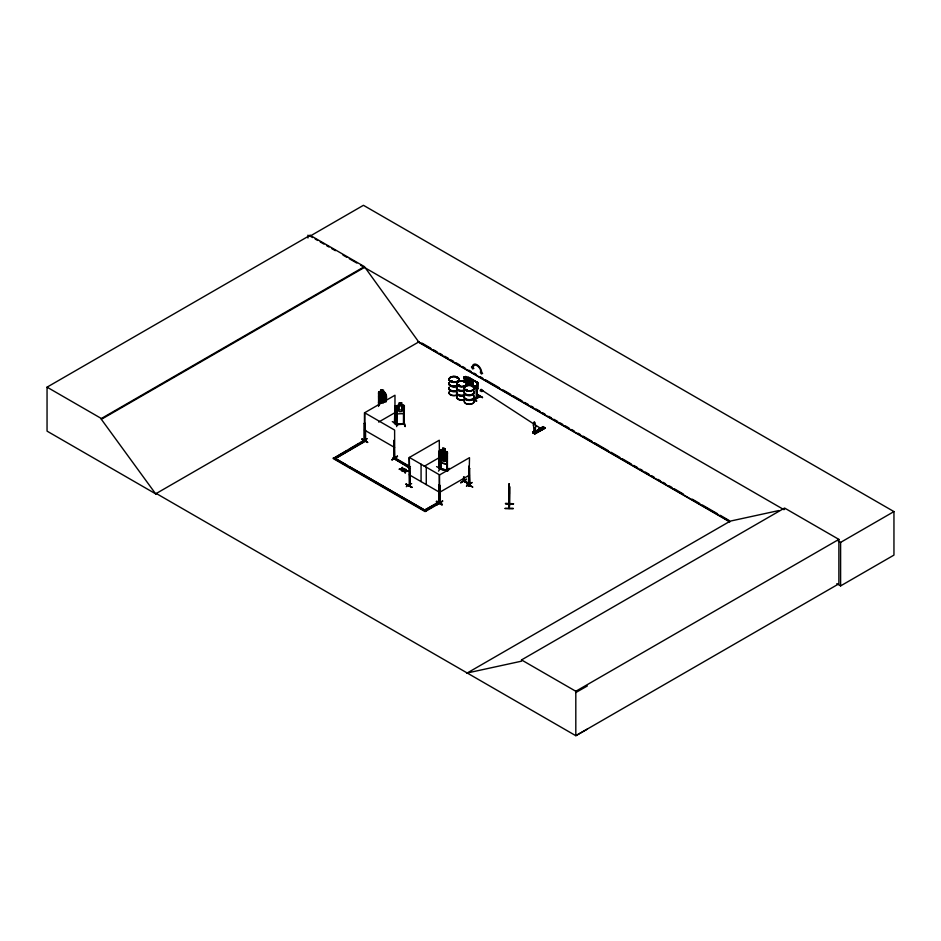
<?xml version="1.0" encoding="UTF-8"?>
<svg xmlns="http://www.w3.org/2000/svg" width="941" height="941" viewBox="0 0 941 941"><rect width="100%" height="100%" fill="white"/><g stroke="black" fill="none" stroke-linecap="round" stroke-linejoin="round"><path stroke-width="1.41" d="M509.363 493.531L509.304 490.931M513.104 508.269L505.117 508.305M513.08 508.834L505.094 508.622M509.246 490.014L508.999 497.083L509.352 493.496M509.081 488.426C508.799 493.319 509.54 479.475 509.093 485.427M534.535 431.754L533.641 431.566L533.641 432.836L533.547 431.613L535.217 432.672L535.394 427.273A1.776 1.023 60 0 0 535.135 424.838L535.194 423.027M535.217 432.672L535.394 427.273M509.069 492.178L509.187 490.767M505.517 503.753L513.527 503.729L505.517 503.388M509.61 486.932L509.328 504.376M508.916 508.446L509.293 503.917M481.58 390.021C481.557 387.857 478.993 391.397 480.898 391.021M477.252 382.963C478.346 381.775 471.911 381.246 468.336 377.976L468.536 377.27L477.828 382.552L477.569 389.186L477.299 388.08M468.536 383.069L477.605 388.468M476.252 386.528C475.828 390.774 473.158 384.293 476.252 386.528L476.405 385.716L476.605 398.043L476.875 386.163L477.275 386.669M534.535 431.801L534.123 433.225L533.618 426.249A1.776 1.023 60 0 1 533.876 424.109L534.265 422.05M533.876 424.109L533.982 422.321L534.747 422.25M534.265 431.978L534.088 431.719M534.417 431.59L532.9 431.907L533.041 432.919L543.592 427.238M477.569 388.621L473.158 385.751L473.17 380.811L471.382 379.07L473.229 380.787L473.17 385.857M450.574 381.117L452.092 381.223M451.68 381.317L450.798 380.799M456.538 377.882L457.232 377.717M456.973 377.776L457.35 377.953M459.655 385.551L458.185 385.504A4.976 2.87 0 0 1 459.114 385.116L459.102 384.998M464.101 382.293L464.925 382.164L464.231 382.117M465.807 389.903L467.359 389.903M472.535 386.81L472.041 386.328M472.358 386.41L471.959 386.41M539.322 429.755L539.993 429.131M367.413 442.505C362.685 439.047 357.556 436.742 367.637 442.341M367.672 442.305L361.956 439.094M406.006 484.262C423.991 493.637 394.303 477.605 411.688 487.485M411.958 487.285L406.23 484.074M442.223 504.411L436.542 501.165L442.235 504.411L441.917 504.952L436.236 501.671L442.235 504.776M509.634 504.329L509.646 486.509M401.607 470.712L402.183 468.936L404.595 468.983L402.183 469.3L401.607 470.712L402.266 467.642M405.277 472.464L405.853 471.053L408.253 470.747L405.853 471.417L405.277 472.829L404.818 472.206L405.277 472.829M401.148 470.453L402.266 467.289M405.359 470.794C399.796 470.994 406.206 472.605 405.936 469.406L405.924 471.112L408.253 471.1M405.359 471.159L405.936 469.406M403.466 413.617L404.348 411.393L403.466 413.617L397.325 413.911L396.514 411.829L396.608 406.1L399.137 405.218L399.125 403.03L401.736 402.889L401.666 405.148L402.971 405.794L402.971 409.794L401.666 411.582L399.231 411.711L397.925 410.076L397.925 406.077L399.137 405.218M404.595 468.983L402.266 468.994L402.724 467.548M404.818 472.57L405.289 471.1L402.924 471.112M405.853 471.417L406.383 469.665M447.34 457.914L446.493 459.843L440.847 458.596L440.129 456.232M447.422 457.949L446.552 459.926L440.847 458.596M442.47 454.597L440.035 454.809L440.788 462.854L446.516 464.148L447.351 462.207M476.687 386.104L476.017 386.845L476.699 397.984M476.593 386.504L477.158 386.916M508.963 507.422L509.716 503.976M460.749 482.721L466.407 479.463M361.45 442.223L366.802 438.847M362.403 441.788L367.084 438.671M411.64 483.592L406.3 486.697M396.737 426.649L395.938 422.333M364.979 440.282L365.602 439.776L364.732 441.082L364.837 423.215M409.9 485.062L409.253 484.721M409.535 485.779L409.629 467.9L409.888 485.721L409.253 485.356M439.518 502.2L438.694 501.953L439.635 502.518M439.518 502.835L439.353 475.076L469.5 457.667L468.936 485.979L469.771 485.756L469.5 468.242L468.936 485.979M468.606 475.464L468.536 484.168L469.183 484.497L463.525 480.604L464.16 480.969M438.506 471.135L441.458 466.889M394.761 422.968C395.608 421.933 394.303 424.65 395.044 423.179M439.047 467.948L438.906 468.642L439.271 450.786L439.541 468.3L439.271 440.212L409.123 457.62L409.429 485.721M469.312 485.427L469.559 484.98M378.553 396.361L379.341 395.749L385.151 396.855L385.998 397.82L385.916 400.69M379.317 395.796L381.093 396.208M381.011 393.973L383.528 394.408L381.011 393.973L381.046 396.067L379.882 396.632L379.882 400.631L381.129 402.583L383.446 403.03M378.517 402.16L379.294 404.43L378.553 402.113M383.528 396.549L384.693 397.549L384.693 401.548M386.022 397.772L383.422 396.643M378.564 406.453L378.6 392.103L381.081 391.821M379.364 391.538C386.951 390.186 387.233 396.196 386.057 401.948M379.247 393.526L378.564 393.397L379.247 393.526L379.247 405.136M383.54 392.362L385.175 392.632M379.341 400.172L378.6 397.843L379.341 400.172L385.198 401.266L386.022 399.36M385.292 394.714L386.057 394.691L385.292 394.714L385.292 401.972M477.816 383.175L468.536 377.27M477.793 389.08L477.793 382.622L465.689 376.529C466.924 380.129 461.184 374.671 465.807 378.059M440.811 454.221L447.387 456.409L444.917 455.15L446.081 456.15L446.081 460.149L444.87 461.584L442.588 461.066L441.364 459.067L441.364 455.068L442.588 454.632L442.505 452.409L444.94 452.962L444.94 455.103M440.788 462.854L446.552 464.101M440.906 449.916L447.422 452.198L447.41 470.912L440.012 469.206L440.129 450.492L440.906 449.916C444.27 452.045 440.823 445.575 444.987 448.728L444.952 450.915L446.093 451.962L446.093 455.962L444.87 457.397L442.611 456.867L441.388 454.868L441.388 450.868L442.611 450.433L442.635 448.245M440.753 451.939L440.082 451.786L440.753 451.939L440.847 469.183M444.952 448.775L444.87 450.962L447.422 452.198M446.669 453.327L447.445 453.339L446.669 453.327L446.716 470.794L446.775 453.174M440.141 468.594L447.516 470.759L446.681 470.124M446.869 469.947L440.835 468.912L447.41 470.277M447.516 470.124C445.752 473.488 452.303 464.372 447.881 470.935M447.516 470.512L449.022 468.383M476.522 397.431L477.158 397.796L477.205 383.163M451.104 381.364L451.586 380.882M458.22 385.398L458.843 385.034L458.608 385.798M464.36 381.987L464.642 382.399M465.889 389.939L467.301 389.833L465.83 390.021M467.101 389.774L466.701 389.421M467.277 389.939L466.077 390.127M540.263 429.225L539.993 429.919L539.322 429.296M404.324 424.191L396.384 424.614L397.161 424.556M397.243 423.956L404.324 423.556M465.748 378.094L466.371 377.376L469.83 379.376L471.312 381.305L471.312 383.305L469.83 383.516L466.371 381.528L465.748 380.093L463.831 379.058L463.889 376.882M481.98 390.244C480.028 393.491 484.662 390.009 481.98 390.244L542.228 429.449M404.207 423.544L403.489 424.426L404.195 424.415L404.348 405.642L403.395 405.006L397.384 405.336L396.526 406.136L396.384 424.803L397.278 424.744M364.861 440.576L365.614 440.435M365.59 440.47L365.543 430.025M395.185 423.344L394.985 405.806L394.42 423.544M409.794 485.474L409.511 484.674M439.435 468.359L438.706 468.524M440.117 502.388L439.765 502.776M468.994 485.921L469.23 485.427M469.677 485.815L469.183 465.783M403.524 423.603L403.595 424.215M404.242 423.744L396.42 424.191M378.658 392.197L379.435 391.574M439.353 485.65L439.823 502.765M440.117 454.856L440.882 454.244M440.176 450.586L440.941 449.986M451.974 381.246L450.68 381.34M542.063 427.214C547.109 429.484 539.875 427.59 543.098 426.614L545.145 428.108L534.888 433.989L532.747 432.766L543.204 427.014M543.463 426.979L532.747 432.754M534.559 433.789L545.121 428.108M534.394 433.613L544.98 427.932L543.251 427.026M534.629 433.836L534.782 432.989L533.041 431.99M364.273 423.356L364.979 423.532L364.273 423.356L364.273 440.776M394.62 423.662L395.185 405.912M392.303 421.615L398.043 424.767M393.914 457.938L394.103 440.353L394.479 458.196M394.044 457.091L394.679 457.455L393.856 457.385M397.408 456.15L391.774 459.784L397.431 456.197M409.311 467.983L409.817 468.277L392.997 458.02L394.091 457.385L410.429 466.818M439.047 468.583L439.471 450.904M436.589 466.595L442.588 469.653M409.888 485.262L409.064 485.638L409.429 485.085M409.817 485.427L409.311 457.408L439.459 474.817L439.494 503.212M438.953 502.506L438.753 485.215L439.271 485.509M439.859 485.356L438.753 485.215M469.7 468.359L468.994 468.536M466.889 483.956L472.817 487.109L467.124 483.874M442.282 501.224C424.532 512.257 454.832 493.602 436.93 504.694M156.347 493.519L155.736 493.884L47.05 431.131L47.05 387.163L310.107 235.285L364.414 266.632L418.721 341.959L729.651 521.479M310.107 235.285L310.107 236.097L363.449 205.303L893.95 511.586L893.95 555.108L840.607 585.902L836.796 583.691M47.05 387.163L101.357 418.51L364.414 266.632M587.325 729.134L575.81 735.697L156.277 493.484L155.653 493.837L101.357 419.321L364.414 267.444M155.653 493.837L419.333 341.607M378.658 422.062L394.985 412.64M465.689 376.529L471.312 379.164M465.748 380.093L466.407 382.611L473.229 385.822M440.212 502.894L425.132 511.61L333.22 458.549L364.473 439.965L364.79 441.047L364.837 412.64L394.985 395.232L394.902 423.227M465.689 381.517L465.748 376.494M346.888 450.657L334.314 457.914L426.226 510.975L349.429 466.63M349.393 449.21L358.192 444.128M360.697 442.682L364.473 440.506L365.567 441.141L364.473 439.965M365.567 440.6L335.419 458.549L365.567 441.141M466.407 382.611L476.44 388.457M468.536 383.657L468.336 383.187M471.323 385.528L473.17 385.739M477.052 382.999L477.275 382.352L477.205 388.245M476.958 394.279L482.615 397.549L476.64 394.103M473.464 398.819L479.157 395.549L473.499 399.184M473.429 399.09L479.075 395.82M479.828 395.973L474.182 399.513M392.997 458.573L394.091 457.938L394.103 440.353M424.191 466.324L439.271 457.62M469.124 467.054L469.383 484.392L463.784 481.157L463.784 478.251M532.9 431.907L533.935 431.307M538.381 429.343C543.428 431.601 536.182 429.719 539.416 428.743L541.298 429.978L539.416 428.743M540.334 428.214L541.369 427.614L543.263 428.861L541.369 427.614M534.641 432.907L535.817 432.39L535.817 433.154M534.523 433.777L544.992 427.708M439.353 492.484L469.5 475.076M460.796 482.815L466.454 479.181L460.796 482.451M468.547 483.686C473.147 484.591 455.997 477.44 468.747 483.568M466.454 486.074L472.135 482.474L466.536 486.074M333.22 458.008L425.132 511.069L440.212 502.353L439.118 501.718L425.132 509.799L439.271 502.282M466.595 673.356L730.275 521.114L778.854 510.551M467.207 672.991L521.514 661.182L521.514 659.923L784.571 508.046L838.878 539.393L838.878 583.82L575.81 735.697L575.81 691.27L838.878 539.393M784.571 509.304L783.959 509.669L360.626 265.256M838.09 540.922L840.607 542.381L893.95 511.586M575.81 692.541L587.325 685.977M440.717 469.359L440.858 451.798M396.526 423.968L397.078 424.579M468.747 484.027L468.806 475.358M404.595 468.63L402.266 468.994M399.255 468.994L401.689 468.677M399.255 469.359L401.619 469.336M405.924 470.747L408.253 470.747M402.924 471.476L405.289 471.1M476.699 394.373L482.345 397.643M451.351 381.176L452.092 380.999M458.843 385.257L459.714 385.398M399.137 403.077L401.748 402.936M401.748 405.077L404.359 405.689M397.161 407.182L396.443 407.23L397.196 407.347L397.114 424.803M403.524 406.83L404.265 406.947L403.524 406.83L403.466 424.403M405.159 426.544L403.948 421.615L405.124 426.508M364.743 440.423L365.343 429.908M364.402 440.611L364.461 412.652L394.62 430.072L394.679 458.091M438.894 502.47L438.953 485.097M464.101 477.216L464.16 481.604L464.289 477.099M509.163 487.45L508.975 508.481M505.517 503.635L513.504 503.882M396.502 424.803L396.526 423.944M458.82 385.598L459.102 385.598A5.058 2.917 0 0 0 458.032 386.069M379.399 400.113L385.14 401.184M466.701 389.645L466.195 389.915M394.126 457.091L394.303 458.173M438.988 501.871L439.224 502.917M440.141 469.23L440.012 468.571M392.091 459.949L397.467 456.503M310.107 236.097L312.635 237.555M315.164 239.014L317.693 240.473M320.211 241.931L323.998 244.119M326.527 245.577L329.056 247.036M331.585 248.495L335.372 250.682M342.947 255.058L346.735 257.246M349.264 258.704L356.839 263.068M421.874 343.065L430.755 348.194M433.295 349.664L437.106 351.863M439.635 353.322L442.176 354.792M444.717 356.251L448.528 358.45M451.068 359.921L453.597 361.391M456.138 362.85L459.949 365.049M462.49 366.52L465.019 367.978M468.83 370.178L471.37 371.648M473.911 373.106L476.44 374.577M480.251 376.776L482.792 378.235M485.333 379.705L499.295 387.763M503.094 389.962L510.716 394.361M513.245 395.82L522.137 400.948M524.666 402.419L528.477 404.618M531.018 406.077L533.559 407.547M536.099 409.017L539.899 411.205M542.439 412.676L544.98 414.146M548.779 416.334L551.32 417.804M553.861 419.274L557.672 421.474M560.213 422.932L562.742 424.403M565.282 425.861L569.093 428.061M571.634 429.531L574.163 430.99M577.974 433.189L580.515 434.66M583.055 436.118L591.936 441.247M594.477 442.717L608.439 450.774M610.968 452.245L619.86 457.373M622.389 458.832L631.282 463.972M633.811 465.43L637.622 467.63M640.162 469.1L642.703 470.559M645.244 472.029L649.043 474.229M651.584 475.687L654.124 477.158M657.924 479.357L660.464 480.816M663.005 482.286L665.546 483.745M669.357 485.944L671.886 487.414M674.426 488.873L683.307 494.013M692.2 499.142L699.81 503.529M702.351 504.999L717.583 513.786M720.112 515.256L729.004 520.385M417.886 341.842L729.84 521.949M476.252 385.81L477.04 386.081M476.405 386.445L477.193 386.822L474.711 386.222M474.323 387.01L476.64 388.339M535.817 432.39L535.676 432.919M473.241 398.678L476.64 400.995L474.064 399.854M473.252 399.031L476.64 400.995L474.299 399.69M364.461 430.072L394.62 447.481M395.349 458.655L409.17 466.642M392.997 458.02L409.323 467.454M409.311 474.817L439.459 492.225M338.101 460.09L346.911 465.183M521.514 659.923L575.81 691.27M463.584 480.663L463.619 481.322L463.584 476.922M384.363 402.336L382.764 399.713C385.845 397.82 383.293 396.043 382.222 399.113L380.14 396.831L381.728 399.502C378.247 401.525 381.399 403.301 382.258 400.078L383.575 402.336M409.876 484.756L409.888 485.721M440.141 460.514L440.882 462.749M509.681 503.976L509.293 508.469L509.281 483.792M509.01 492.943L509.069 493.896M508.952 495.413L509.081 497.083M840.607 542.381L840.607 585.902M509.187 483.792L509.069 496.036M474.876 386.139L474.876 387.139M447.269 456.467L447.269 462.184M440.059 485.462L440.059 502.941M426.261 467.195L426.261 484.603M421.074 464.195L421.074 481.604M385.375 394.561L385.375 400.36M379.329 393.373L379.329 396.279M379.329 402.078L379.329 404.983M378.682 392.138L378.682 397.843M307.978 235.121L307.978 238.002M101.357 418.51L101.357 419.321M456.467 395.044A4.952 2.858 0 0 1 450.974 394.832A4.952 2.858 0 0 1 449.198 391.821M456.479 386.504A4.987 2.882 0 0 1 450.951 386.292A4.987 2.882 0 0 1 449.175 383.269M456.479 385.692A4.976 2.87 0 0 1 450.962 385.481A4.976 2.87 0 0 1 449.186 382.458M456.479 391.303A4.976 2.87 0 0 1 450.962 391.091A4.976 2.87 0 0 1 449.186 388.068M456.514 391.068A5.058 2.917 0 0 1 450.915 390.856A5.058 2.917 0 0 1 449.104 387.774M456.514 390.821A5.058 2.917 0 0 1 450.915 390.609A5.058 2.917 0 0 1 449.104 387.527M456.479 390.503A4.987 2.882 0 0 1 450.951 390.292A4.987 2.882 0 0 1 449.175 387.269M456.514 386.257A5.058 2.917 0 0 1 450.915 386.045A5.058 2.917 0 0 1 449.104 382.975M456.514 386.01A5.058 2.917 0 0 1 450.915 385.798A5.058 2.917 0 0 1 449.104 382.728M456.479 395.338A4.976 2.87 0 0 1 450.962 395.126A4.976 2.87 0 0 1 449.186 392.103M474.017 400.607A4.964 2.87 0 0 1 469.218 404.218A4.964 2.87 0 0 1 464.431 400.607M474.041 392.056A4.987 2.882 0 0 1 469.218 395.679A4.987 2.882 0 0 1 464.407 392.056M474.041 391.256A4.987 2.882 0 0 1 469.218 394.879A4.987 2.882 0 0 1 464.407 391.256M474.029 396.867A4.976 2.87 0 0 1 469.218 400.478A4.976 2.87 0 0 1 464.419 396.867M473.605 395.867A5.058 2.917 0 0 1 469.888 400.219A5.058 2.917 0 0 1 464.336 396.573M473.605 395.62A5.058 2.917 0 0 1 469.888 399.972A5.058 2.917 0 0 1 464.336 396.326M474.041 396.055A4.987 2.882 0 0 1 469.218 399.678A4.987 2.882 0 0 1 464.407 396.055M473.605 391.068A5.058 2.917 0 0 1 469.888 395.42A5.058 2.917 0 0 1 464.336 391.774M473.605 390.821A5.058 2.917 0 0 1 469.888 395.173A5.058 2.917 0 0 1 464.336 391.527M473.546 400.031A4.999 2.882 0 0 1 469.877 404.336A4.999 2.882 0 0 1 464.395 400.725M464.089 399.443A4.952 2.858 0 0 1 458.585 399.231A4.952 2.858 0 0 1 456.82 396.22M464.136 390.656A5.058 2.917 0 0 1 458.526 390.444A5.058 2.917 0 0 1 456.726 387.374M464.101 390.903A4.987 2.882 0 0 1 458.573 390.691A4.987 2.882 0 0 1 456.785 387.657M458.079 386.375A4.987 2.882 0 0 1 459.114 385.916M464.136 390.409A5.058 2.917 0 0 1 458.526 390.197A5.058 2.917 0 0 1 456.726 387.127M458.032 385.822A5.058 2.917 0 0 1 459.079 385.351M464.089 390.092A4.976 2.87 0 0 1 458.573 389.88A4.976 2.87 0 0 1 456.797 386.857M464.089 395.702A4.976 2.87 0 0 1 458.573 395.491A4.976 2.87 0 0 1 456.797 392.468M464.136 395.455A5.058 2.917 0 0 1 458.526 395.244A5.058 2.917 0 0 1 456.726 392.174M464.136 395.208A5.058 2.917 0 0 1 458.526 394.997A5.058 2.917 0 0 1 456.726 391.926M464.101 394.902A4.987 2.882 0 0 1 458.573 394.691A4.987 2.882 0 0 1 456.785 391.656M464.089 399.737A4.976 2.87 0 0 1 458.573 399.525A4.976 2.87 0 0 1 456.797 396.502M464.101 399.572A4.999 2.882 0 0 1 458.561 399.36A4.999 2.882 0 0 1 456.785 396.326M470.818 380.399L468.971 380.87L470.771 383.752L468.571 381.07L466.442 381.199L466.371 378.458L469.83 380.446L469.83 382.446L466.371 380.446L468.147 380.352L466.442 377.612L468.559 380.176L470.818 380.399M445.822 461.066L443.693 458.585C442.705 461.737 439.87 459.937 443.176 457.996L441.647 455.209L443.646 457.62C444.505 454.585 447.481 456.42 444.176 458.243L445.822 461.066M381.081 389.68L383.575 390.174L383.457 392.409L384.704 393.373L384.704 397.373L383.457 398.843L381.14 398.384L379.905 396.432L379.905 392.432L381.14 391.962L381.081 389.68M480.098 396.443L474.417 399.666L480.086 396.42M482.533 373.389L481.404 374L480.251 372.071L481.039 372.53A5.611 3.235 60 0 0 477.075 365.661A5.611 3.235 60 0 0 473.111 367.943L473.899 368.401L472.688 368.966L471.465 367.002L472.253 367.449A6.716 3.882 60 0 1 477.005 364.708A6.716 3.882 60 0 1 481.757 372.93L482.533 373.389M401.231 403.395L399.666 403.477L399.666 404.195L401.231 404.101L401.231 403.395M401.666 405.865L399.231 406.006L399.231 410.005L401.666 409.864L401.666 405.865M383.034 394.738L381.54 394.455L381.54 395.173L383.034 395.455L383.034 394.738M383.446 397.314L381.129 396.879L381.129 400.866L383.446 401.313L383.446 397.314M383.046 390.55L381.552 390.256L381.552 390.974L383.046 391.256L383.046 390.55M383.457 393.126L381.14 392.668L381.14 396.667L383.457 397.126L383.457 393.126M444.458 453.28L442.988 452.939L442.988 453.656L444.458 453.985L444.458 453.28M444.87 455.867L442.588 455.35L442.588 459.349L444.87 459.867L444.87 455.867M444.47 449.092L443.011 448.751L443.011 449.457L444.47 449.798L444.47 449.092M444.87 451.68L442.611 451.151L442.611 455.15L444.87 455.679L444.87 451.68M464.819 377.917L464.207 377.564L464.819 379.199L464.819 377.917M451.492 381.693A4.987 2.882 0 0 0 458.973 379.199A4.987 2.882 0 0 0 451.492 376.706A4.987 2.882 0 0 0 451.492 381.693M451.504 382.058A4.964 2.87 0 0 0 458.961 379.576A4.964 2.87 0 0 0 451.504 377.094A4.964 2.87 0 0 0 451.504 382.058M451.492 381.846A4.999 2.882 0 0 0 458.985 379.352A4.999 2.882 0 0 0 451.492 376.847A4.999 2.882 0 0 0 451.492 381.846M466.724 390.48A4.999 2.882 0 0 0 474.217 387.986A4.999 2.882 0 0 0 466.724 385.481A4.999 2.882 0 0 0 466.724 390.48M465.701 390.409A4.976 2.87 0 0 0 474.029 389.127A4.976 2.87 0 0 0 467.936 385.61A4.976 2.87 0 0 0 465.701 390.409M466.724 390.644A4.999 2.882 0 0 0 474.217 388.139A4.999 2.882 0 0 0 466.724 385.645A4.999 2.882 0 0 0 466.724 390.644M458.091 385.598A4.976 2.87 0 0 0 466.418 384.316A4.976 2.87 0 0 0 460.314 380.787A4.976 2.87 0 0 0 458.091 385.598M459.114 386.222A4.999 2.882 0 0 0 466.607 383.728A4.999 2.882 0 0 0 459.114 381.234A4.999 2.882 0 0 0 459.114 386.222M459.126 386.48A4.964 2.87 0 0 0 466.571 383.987A4.964 2.87 0 0 0 459.126 381.505A4.964 2.87 0 0 0 459.126 386.48"/></g></svg>
